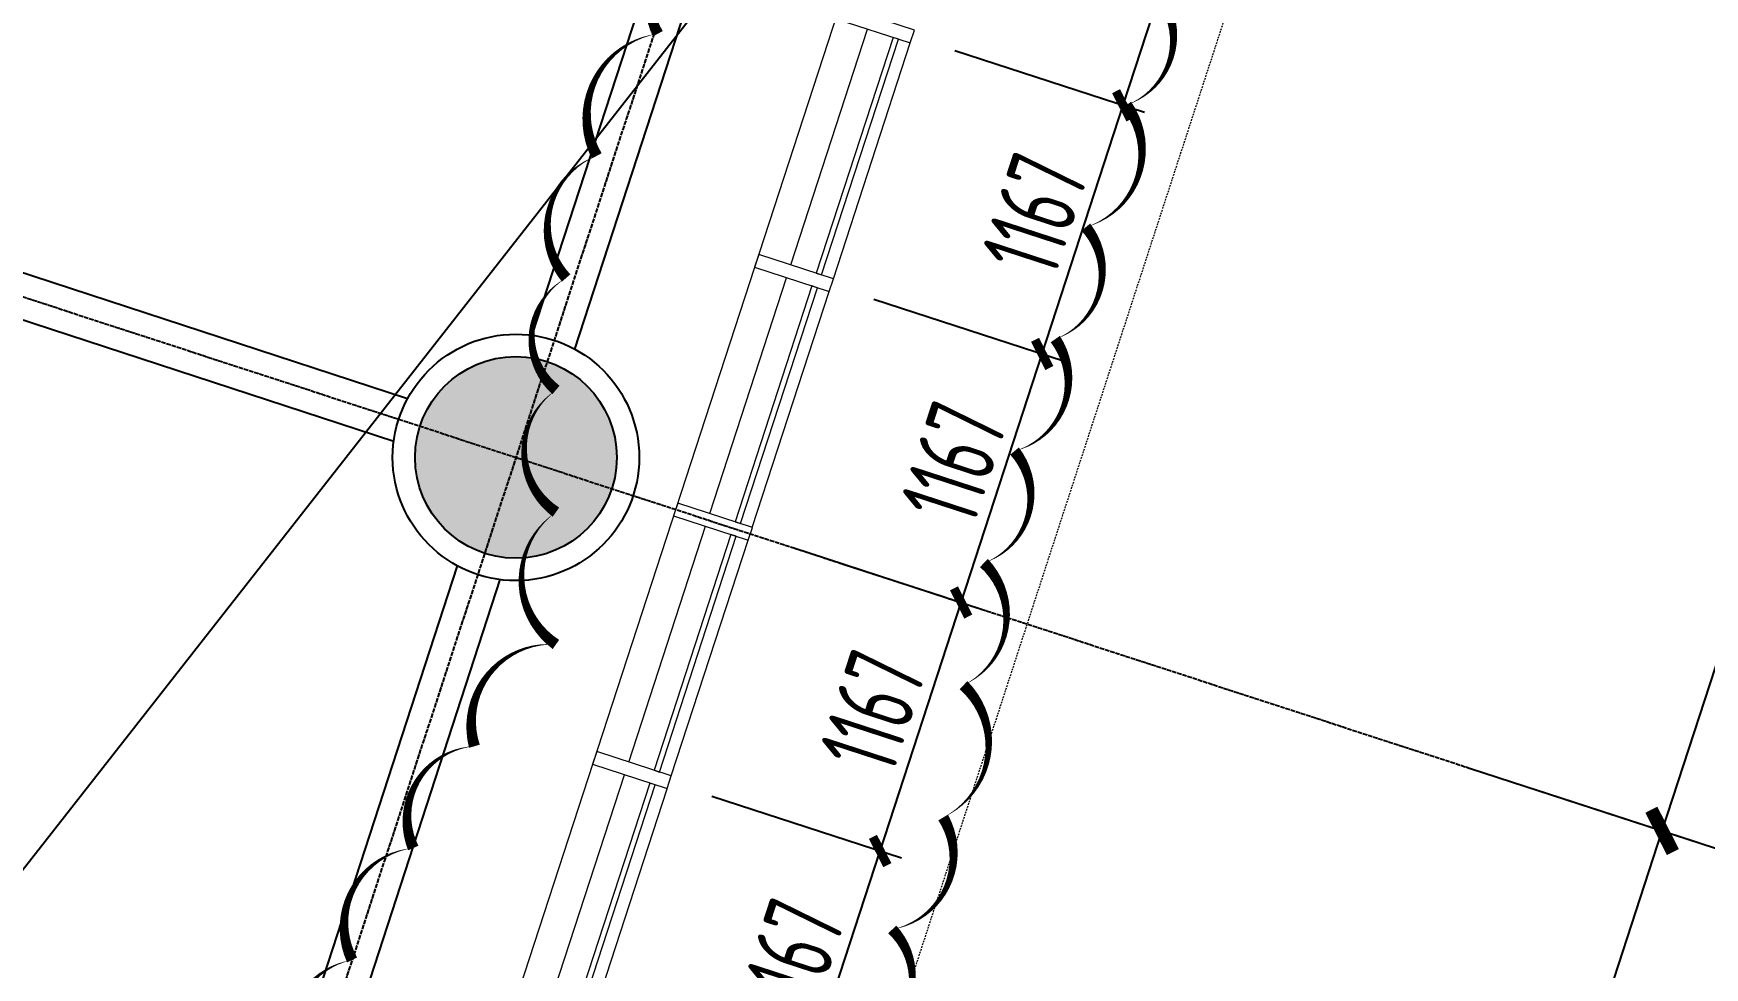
# Model space of a CAD drawing. Header units: millimetres. Extents: x 11515858 to 24947533, y -12764720 to -6305528.
# Drawn here: x 11866009 to 11873465, y -6355813 to -6351644 of the extents above; entities that cross this region are included whole.
import ezdxf

# ---------------------------------------------------------------- set-up
doc = ezdxf.new("R2010")
doc.units = ezdxf.units.MM
doc.header["$LTSCALE"] = 10
for name, pattern in [('A2-RG-AXIS$0$CENTER', [2, 1.25, -0.25, 0.25, -0.25]), ('A2-RG-AXIS$0$DOTE', [2.4200000000000004, 2, -0.2, 0.02, -0.2]), ('A2-RI-F3$0$HIDDEN', [0.375, 0.25, -0.125]), ('A2-RI-F3$0$Overhead 1_16_', [2.5796875, 1.5875, -0.9921875])]:
    doc.linetypes.add(name, pattern=pattern)
for name, color, linetype in [('A2-RB-F3$0$A-DIMS-100', 1, 'Continuous'), ('A2-RG-AXIS$0$A-AXIS', 1, 'Continuous'), ('A2-RG-AXIS$0$A-DIMS-100', 1, 'Continuous'), ('A2-RG-AXIS$0$A-GRID', 1, 'A2-RG-AXIS$0$CENTER'), ('A2-RI-F3$0$A-BEAM-PLAN-S', 2, 'Continuous'), ('A2-RI-F3$0$A-SYMB-VOID', 35, 'Continuous'), ('A2-RS-F3$0$A-HATH-GRAY', 8, 'Continuous'), ('A2-RS-F3$0$A-WALL-CONC', 6, 'Continuous')]:
    doc.layers.add(name, color=color, linetype=linetype)
for name, color, linetype, lineweight in [('A2-RI-F3$0$A-FLOR-OVHD', 8, 'A2-RI-F3$0$Overhead 1_16_', 5), ('A2-RI-F3$0$A-GLAZ', 140, 'Continuous', 5), ('A2-RI-F3$0$A-GLAZ-CWMG', 3, 'Continuous', 5)]:
    doc.layers.add(name, color=color, linetype=linetype, lineweight=lineweight)
doc.styles.add('A2-RB-F3$0$XD2008', font='hzs.shx', dxfattribs={"width": 0.7, "bigfont": 'hztxt.shx'})
doc.styles.add('A2-RG-AXIS$0$XD2008', font='hzs.shx', dxfattribs={"width": 0.7, "bigfont": 'hztxt.shx'})
doc.dimstyles.new('A2-RB-F3$0$XD100$0', dxfattribs={"dimscale": 100, "dimtxt": 3.5, "dimasz": 1, "dimexe": 1, "dimexo": 2, "dimgap": 0.5, "dimtad": 1, "dimdec": 0, "dimdsep": 46, "dimtxsty": 'A2-RB-F3$0$XD2008', "dimblk1": 'A2-RB-F3$0$_ArchTick', "dimblk2": 'A2-RB-F3$0$_ArchTick', "dimsah": 1, "dimcen": 2.5, "dimclrt": 4, "dimaunit": 1, "dimadec": 0, "dimazin": 0, "dimtfac": 1, "dimtdec": 0, "dimtix": 1, "dimtmove": 1, "dimatfit": 3, "dimfxl": 0, "dimtolj": 1, "dimtzin": 0, "dimarcsym": 0})
doc.dimstyles.new('A2-RG-AXIS$0$XD150', dxfattribs={"dimscale": 300, "dimtxt": 2.5, "dimasz": 1.5, "dimexe": 1, "dimexo": 2, "dimgap": 0.5, "dimtad": 1, "dimdec": 0, "dimdsep": 46, "dimtxsty": 'A2-RG-AXIS$0$XD2008', "dimcen": 2.5, "dimclrt": 4, "dimaunit": 1, "dimadec": 3, "dimazin": 0, "dimtfac": 1, "dimtdec": 0, "dimtmove": 2, "dimatfit": 3, "dimfxl": 0, "dimtolj": 1, "dimtzin": 0, "dimarcsym": 0})
doc.dimstyles.new('A2-RG-AXIS$0$XD150$0', dxfattribs={"dimscale": 150, "dimtxt": 2.5, "dimasz": 1, "dimexe": 1, "dimexo": 2, "dimgap": 0.5, "dimtad": 1, "dimdec": 0, "dimdsep": 46, "dimtxsty": 'A2-RG-AXIS$0$XD2008', "dimblk": 'A2-RG-AXIS$0$_ArchTick', "dimcen": 2.5, "dimclrt": 4, "dimaunit": 1, "dimadec": 0, "dimazin": 0, "dimtfac": 1, "dimtdec": 0, "dimtmove": 2, "dimatfit": 3, "dimfxl": 0, "dimtolj": 1, "dimtzin": 0, "dimarcsym": 0})

# ---------------------------------------------------------------- blocks, each defined once
blk = doc.blocks.new('A2-RG-AXIS$0$_ArchTick')
at = {"color": 0, "linetype": 'ByBlock', "const_width": 0.4}
blk.add_lwpolyline([(-0.5, -0.5), (0.5, 0.5)], dxfattribs=at)
blk = doc.blocks.new('*D557')
at = {"layer": 'A2-RG-AXIS$0$A-DIMS-100', "color": 0, "lineweight": -2, "transparency": 16777216}
for p, q in [((11872705.35174968, -6355017.225956218), (11873418.42961007, -6355249.647910954)), ((11871106.53729957, -6361858.572717436), (11873275.81403799, -6355203.163520008)), ((11870536.07501125, -6361672.635153647), (11871249.15287164, -6361905.057108382))]:
    blk.add_line(p, q, dxfattribs=at)
at = {"layer": 'Defpoints', "color": 0, "transparency": 16777216}
for p in [(11872420.12060552, -6354924.257174326), (11873275.81403799, -6355203.163520008), (11870250.8438671, -6361579.666371754)]:
    blk.add_point(p, dxfattribs=at)
at = {"layer": 'A2-RG-AXIS$0$A-DIMS-100', "color": 0, "lineweight": -2, "transparency": 16777216, "xscale": 150, "yscale": 150, "zscale": 150}
for p, rotation in [((11873275.81403799, -6355203.163520008), 71.94704055555546), ((11871106.53729957, -6361858.572717436), 251.9470405555555)]:
    blk.add_blockref('A2-RG-AXIS$0$_ArchTick', p, dxfattribs=dict(at, rotation=rotation))
at = {"layer": 'A2-RG-AXIS$0$A-DIMS-100', "color": 4, "transparency": 16777216, "insert": (11871941.59841765, -6358449.520434568), "char_height": 375, "attachment_point": 5, "rotation": 71.94704055555546, "style": 'A2-RG-AXIS$0$XD2008'}
blk.add_mtext('\\A1;7000', dxfattribs=at)
blk = doc.blocks.new('*D558')
at = {"layer": 'A2-RG-AXIS$0$A-DIMS-100', "color": 0, "lineweight": -2, "transparency": 16777216}
for p, q in [((11874589.38699963, -6348268.879640024), (11875587.6960257, -6348594.270384096)), ((11873275.80887374, -6355203.179355318), (11875445.08045365, -6348547.785993095)), ((11872705.34528909, -6355017.241368757), (11873418.42444579, -6355249.663746319))]:
    blk.add_line(p, q, dxfattribs=at)
at = {"layer": 'Defpoints', "color": 0, "transparency": 16777216}
for p in [(11874304.15585551, -6348175.910858022), (11875445.08045365, -6348547.785993095), (11872420.11414498, -6354924.272586754)]:
    blk.add_point(p, dxfattribs=at)
at = {"layer": 'A2-RG-AXIS$0$A-DIMS-100', "color": 0, "lineweight": -2, "transparency": 16777216, "xscale": 150, "yscale": 150, "zscale": 150}
for p, rotation in [((11875445.08045365, -6348547.785993095), 71.94704053343841), ((11873275.80887374, -6355203.179355318), 251.9470405334384)]:
    blk.add_blockref('A2-RG-AXIS$0$_ArchTick', p, dxfattribs=dict(at, rotation=rotation))
at = {"layer": 'A2-RG-AXIS$0$A-DIMS-100', "color": 4, "transparency": 16777216, "insert": (11874110.86741259, -6351794.134989956), "char_height": 375, "attachment_point": 5, "rotation": 71.94704053343841, "style": 'A2-RG-AXIS$0$XD2008'}
blk.add_mtext('\\A1;7000', dxfattribs=at)
blk = doc.blocks.new('*D570')
at = {"layer": 'A2-RG-AXIS$0$A-DIMS-100', "color": 0, "lineweight": -2, "ltscale": 3, "transparency": 16777216}
blk.add_arc((11859128.7327663, -6350592.05443198), 5746.740531579062, 341.9470404933478, 359.228553700333, dxfattribs=at)
at = {"layer": 'Defpoints', "color": 0, "ltscale": 3, "transparency": 16777216}
for p in [(11834459.42301469, -6342551.292638551), (11835566.99318758, -6350274.793449771), (11872705.48127219, -6350774.866594547), (11864743.72133208, -6351815.545397793), (11872420.11414498, -6354924.272586754)]:
    blk.add_point(p, dxfattribs=at)
at = {"layer": 'A2-RG-AXIS$0$A-DIMS-100', "color": 0, "lineweight": -2, "ltscale": 3, "transparency": 16777216, "xscale": 150, "yscale": 150, "zscale": 150}
for p, rotation in [((11864874.95240171, -6350669.427805854), 89.22855370033292), ((11864592.5640209, -6352372.945994822), 251.9470404933478)]:
    blk.add_blockref('A2-RG-AXIS$0$_ArchTick', p, dxfattribs=dict(at, rotation=rotation))
at = {"layer": 'A2-RG-AXIS$0$A-DIMS-100', "color": 4, "ltscale": 3, "transparency": 16777216, "insert": (11865468.54927567, -6351642.991563324), "char_height": 375, "attachment_point": 5, "rotation": 80.58779709683913, "style": 'A2-RG-AXIS$0$XD2008'}
blk.add_mtext('\\A1;17°16\'53"', dxfattribs=at)
blk = doc.blocks.new('A2-RB-F3$0$_ArchTick')
at = {"color": 0, "linetype": 'ByBlock', "const_width": 0.4}
blk.add_lwpolyline([(-0.5, -0.5), (0.5, 0.5)], dxfattribs=at)
blk = doc.blocks.new('*D837')
at = {"layer": 'A2-RB-F3$0$A-DIMS-100', "color": 0, "lineweight": -2, "transparency": 16777216}
for p, q in [((11869035.72001598, -6355047.991493219), (11869881.66159771, -6355323.724092284)), ((11869425.03290942, -6356401.967020893), (11869786.58470829, -6355292.734011648)), ((11868674.16821712, -6356157.224502464), (11869520.10979885, -6356432.957101529))]:
    blk.add_line(p, q, dxfattribs=at)
at = {"layer": 'Defpoints', "color": 0, "transparency": 16777216}
for p in [(11868845.56623713, -6354986.011331946), (11869786.58470829, -6355292.734011648), (11868484.01443827, -6356095.244341191)]:
    blk.add_point(p, dxfattribs=at)
at = {"layer": 'A2-RB-F3$0$A-DIMS-100', "color": 0, "lineweight": -2, "transparency": 16777216, "xscale": 100, "yscale": 100, "zscale": 100}
for p, rotation in [((11869786.58470829, -6355292.734011648), 71.94674727467715), ((11869425.03290942, -6356401.967020893), 251.9467472746771)]:
    blk.add_blockref('A2-RB-F3$0$_ArchTick', p, dxfattribs=dict(at, rotation=rotation))
at = {"layer": 'A2-RB-F3$0$A-DIMS-100', "color": 4, "transparency": 16777216, "insert": (11869391.88580766, -6355777.622834837), "char_height": 350, "attachment_point": 5, "rotation": 71.94674727467715, "style": 'A2-RB-F3$0$XD2008'}
blk.add_mtext('\\A1;1167', dxfattribs=at)
blk = doc.blocks.new('*D838')
at = {"layer": 'A2-RB-F3$0$A-DIMS-100', "color": 0, "lineweight": -2, "transparency": 16777216}
for p, q in [((11869397.27181485, -6353938.758483971), (11870243.21339695, -6354214.491083158)), ((11869786.4822665, -6355293.048302077), (11870148.13650753, -6354183.501002522)), ((11869035.61757382, -6355048.305783525), (11869881.55915592, -6355324.038382714))]:
    blk.add_line(p, q, dxfattribs=at)
at = {"layer": 'Defpoints', "color": 0, "transparency": 16777216}
for p in [(11869207.118036, -6353876.778322697), (11870148.13650753, -6354183.501002522), (11868845.46379497, -6354986.325622252)]:
    blk.add_point(p, dxfattribs=at)
at = {"layer": 'A2-RB-F3$0$A-DIMS-100', "color": 0, "lineweight": -2, "transparency": 16777216, "xscale": 100, "yscale": 100, "zscale": 100}
for p, rotation in [((11870148.13650753, -6354183.501002522), 71.94674727454598), ((11869786.4822665, -6355293.048302077), 251.946747274546)]:
    blk.add_blockref('A2-RB-F3$0$_ArchTick', p, dxfattribs=dict(at, rotation=rotation))
at = {"layer": 'A2-RB-F3$0$A-DIMS-100', "color": 4, "transparency": 16777216, "insert": (11869753.38638581, -6354668.546970869), "char_height": 350, "attachment_point": 5, "rotation": 71.94674727454598, "style": 'A2-RB-F3$0$XD2008'}
blk.add_mtext('\\A1;1167', dxfattribs=at)
blk = doc.blocks.new('*D839')
at = {"layer": 'A2-RB-F3$0$A-DIMS-100', "color": 0, "lineweight": -2, "transparency": 16777216}
for p, q in [((11869758.82361371, -6352829.525474725), (11870604.76519545, -6353105.258073793)), ((11870148.13650716, -6354183.501002402), (11870509.68830603, -6353074.267993156)), ((11869397.27181485, -6353938.758483971), (11870243.21339659, -6354214.491083039))]:
    blk.add_line(p, q, dxfattribs=at)
at = {"layer": 'Defpoints', "color": 0, "transparency": 16777216}
for p in [(11869568.66983487, -6352767.545313452), (11870509.68830603, -6353074.267993156), (11869207.118036, -6353876.778322699)]:
    blk.add_point(p, dxfattribs=at)
at = {"layer": 'A2-RB-F3$0$A-DIMS-100', "color": 0, "lineweight": -2, "transparency": 16777216, "xscale": 100, "yscale": 100, "zscale": 100}
for p, rotation in [((11870509.68830603, -6353074.267993156), 71.94674727467715), ((11870148.13650716, -6354183.501002402), 251.9467472746771)]:
    blk.add_blockref('A2-RB-F3$0$_ArchTick', p, dxfattribs=dict(at, rotation=rotation))
at = {"layer": 'A2-RB-F3$0$A-DIMS-100', "color": 4, "transparency": 16777216, "insert": (11870114.9894054, -6353559.156816347), "char_height": 350, "attachment_point": 5, "rotation": 71.94674727467715, "style": 'A2-RB-F3$0$XD2008'}
blk.add_mtext('\\A1;1167', dxfattribs=at)
blk = doc.blocks.new('*D840')
at = {"layer": 'A2-RB-F3$0$A-DIMS-100', "color": 0, "lineweight": -2, "transparency": 16777216}
for p, q in [((11870120.47785474, -6351719.97817517), (11870966.41943679, -6351995.710774341)), ((11870509.68830634, -6353074.267993259), (11870871.34254736, -6351964.720693704)), ((11869758.82361371, -6352829.525474725), (11870604.76519576, -6353105.258073896))]:
    blk.add_line(p, q, dxfattribs=at)
at = {"layer": 'Defpoints', "color": 0, "transparency": 16777216}
for p in [(11869930.32407589, -6351657.998013897), (11870871.34254736, -6351964.720693704), (11869568.66983486, -6352767.545313452)]:
    blk.add_point(p, dxfattribs=at)
at = {"layer": 'A2-RB-F3$0$A-DIMS-100', "color": 0, "lineweight": -2, "transparency": 16777216, "xscale": 100, "yscale": 100, "zscale": 100}
for p, rotation in [((11870871.34254736, -6351964.720693704), 71.94674727454598), ((11870509.68830634, -6353074.267993259), 251.946747274546)]:
    blk.add_blockref('A2-RB-F3$0$_ArchTick', p, dxfattribs=dict(at, rotation=rotation))
at = {"layer": 'A2-RB-F3$0$A-DIMS-100', "color": 4, "transparency": 16777216, "insert": (11870476.59242565, -6352449.766662052), "char_height": 350, "attachment_point": 5, "rotation": 71.94674727454598, "style": 'A2-RB-F3$0$XD2008'}
blk.add_mtext('\\A1;1167', dxfattribs=at)
blk = doc.blocks.new('*D841')
at = {"layer": 'A2-RB-F3$0$A-DIMS-100', "color": 0, "lineweight": -2, "transparency": 16777216}
for p, q in [((11870482.0296536, -6350610.745165925), (11871327.97123534, -6350886.477764993)), ((11870871.34254705, -6351964.720693601), (11871232.89434592, -6350855.487684356)), ((11870120.47785474, -6351719.978175171), (11870966.41943648, -6351995.710774238))]:
    blk.add_line(p, q, dxfattribs=at)
at = {"layer": 'Defpoints', "color": 0, "transparency": 16777216}
for p in [(11870291.87587476, -6350548.765004653), (11871232.89434592, -6350855.487684356), (11869930.32407589, -6351657.998013899)]:
    blk.add_point(p, dxfattribs=at)
at = {"layer": 'A2-RB-F3$0$A-DIMS-100', "color": 0, "lineweight": -2, "transparency": 16777216, "xscale": 100, "yscale": 100, "zscale": 100}
for p, rotation in [((11871232.89434592, -6350855.487684356), 71.94674727467715), ((11870871.34254705, -6351964.720693601), 251.9467472746771)]:
    blk.add_blockref('A2-RB-F3$0$_ArchTick', p, dxfattribs=dict(at, rotation=rotation))
at = {"layer": 'A2-RB-F3$0$A-DIMS-100', "color": 4, "transparency": 16777216, "insert": (11870838.19544529, -6351340.376507547), "char_height": 350, "attachment_point": 5, "rotation": 71.94674727467715, "style": 'A2-RB-F3$0$XD2008'}
blk.add_mtext('\\A1;1167', dxfattribs=at)
blk = doc.blocks.new('A2-RI-F3$0$System Panel - Glazed-4853449-Documents - Level 3')
at = {"layer": 'A2-RI-F3$0$A-GLAZ', "lineweight": 13}
for p, q in [((553.3347178214281, 44.44999999999423), (-553.3347178214367, 44.44999999999423)), ((-553.3347178214367, 44.44999999999423), (-553.3347178214367, 19.05)), ((-553.3347178214367, 19.05), (553.3347178214281, 19.05)), ((553.3347178214281, 19.05), (553.3347178214281, 44.44999999999423))]:
    blk.add_line(p, q, dxfattribs=at)
blk = doc.blocks.new('A2-RI-F3$0$Rectangular Mullion - 60mm x 200mm-3630197-Documents - Level 3')
at = {"layer": 'A2-RI-F3$0$A-GLAZ-CWMG'}
for p, q in [((97687.30743042471, -40193.39203135181), (97687.30743042471, -39086.72259570899)), ((97887.3074304247, -40193.39203135181), (97887.3074304247, -39086.72259570899))]:
    blk.add_line(p, q, dxfattribs=at)
blk = doc.blocks.new('A2-RI-F3$0$System Panel - Glazed-4853452-Documents - Level 3')
at = {"layer": 'A2-RI-F3$0$A-GLAZ', "lineweight": 13}
for p, q in [((553.3347178214367, 44.44999999999423), (-553.3347178214367, 44.44999999999423)), ((-553.3347178214367, 44.44999999999423), (-553.3347178214367, 19.05)), ((-553.3347178214367, 19.05), (553.3347178214367, 19.05)), ((553.3347178214367, 19.05), (553.3347178214367, 44.44999999999423))]:
    blk.add_line(p, q, dxfattribs=at)
blk = doc.blocks.new('A2-RI-F3$0$System Panel - Glazed-4853645-Documents - Level 3')
at = {"layer": 'A2-RI-F3$0$A-GLAZ', "lineweight": 13}
for p, q in [((553.4999999999998, 44.45000000001155), (-553.4999999999955, 44.45000000001155)), ((-553.4999999999955, 44.45000000001155), (-553.4999999999955, 19.05)), ((-553.4999999999955, 19.05), (553.4999999999998, 19.05)), ((553.4999999999998, 19.05), (553.4999999999998, 44.45000000001155))]:
    blk.add_line(p, q, dxfattribs=at)
blk = doc.blocks.new('A2-RI-F3$0$Rectangular Mullion - 60mm x 200mm-3669289-Documents - Level 3')
at = {"layer": 'A2-RI-F3$0$A-GLAZ-CWMG'}
for p, q in [((97687.3074304247, -46027.06977392331), (97687.3074304247, -44920.06977392335)), ((97887.30743042468, -46027.06977392331), (97887.30743042468, -44920.06977392335))]:
    blk.add_line(p, q, dxfattribs=at)
blk = doc.blocks.new('A2-RI-F3$0$Rectangular Mullion - 60mm x 200mm-4644613-Documents - Level 3')
at = {"layer": 'A2-RI-F3$0$A-GLAZ-CWMG', "lineweight": 20}
for p, q in [((-30, 250), (29.99999999860302, 249.9999999981374)), ((-30, -100.0000000018626), (-30, 250)), ((29.99999999860302, 249.9999999981374), (30, -100.0000000018626)), ((30, -100.0000000018626), (-30, -100.0000000018626))]:
    blk.add_line(p, q, dxfattribs=at)
blk = doc.blocks.new('A2-RI-F3$0$System Panel - Glazed-5325694-Documents - Level 3')
at = {"layer": 'A2-RI-F3$0$A-GLAZ', "lineweight": 13}
for p, q in [((553.5000000000041, 44.44999999999423), (-553.4999999999955, 44.44999999999423)), ((-553.4999999999955, 44.44999999999423), (-553.4999999999955, 19.04999999998267)), ((-553.4999999999955, 19.04999999998267), (553.5000000000041, 19.04999999998267)), ((553.5000000000041, 19.04999999998267), (553.5000000000041, 44.44999999999423))]:
    blk.add_line(p, q, dxfattribs=at)
blk = doc.blocks.new('A2-RS-F3')
at = {"layer": 'A2-RS-F3$0$A-HATH-GRAY'}
h = blk.add_hatch(color=256, dxfattribs=at)
edge = h.paths.add_edge_path()
edge.add_arc((11868161.44548488, -6353536.194014723), 450, 0, 360)
at = {"layer": 'A2-RS-F3$0$A-WALL-CONC'}
blk.add_circle((11868161.44548488, -6353536.194014723), 450, dxfattribs=at)
blk = doc.blocks.new('A2-RG-AXIS')
at = {"layer": 'A2-RG-AXIS$0$A-AXIS'}
blk.add_line((11872420.1144929, -6354924.272700157), (11874701.96457059, -6355668.02334682), dxfattribs=at)
at = {"layer": 'A2-RG-AXIS$0$A-GRID', "linetype": 'A2-RG-AXIS$0$DOTE'}
for p, q in [((11878378.07715797, -6322191.250791802), (11865217.4337792, -6362568.513488524)), ((11834459.4230147, -6342551.292638551), (11872420.11414498, -6354924.272586755))]:
    blk.add_line(p, q, dxfattribs=at)
at = {"layer": 'A2-RG-AXIS$0$A-DIMS-100', "ltscale": 3}
dim = blk.add_angular_dim_2l(base=(11864743.72133208, -6351815.545397793), line1=((11834459.4230147, -6342551.292638551), (11872420.11414498, -6354924.272586755)), line2=((11835566.99318758, -6350274.793449773), (11872705.48127219, -6350774.866594549)), dimstyle='A2-RG-AXIS$0$XD150', override={"dimscale": 150, "dimasz": 1, "dimblk": 'A2-RG-AXIS$0$_ArchTick', "dimadec": 4}, dxfattribs=at)
dim.commit()
dim.dimension.update_dxf_attribs({"geometry": '*D570', "text_midpoint": (11865468.54927567, -6351642.991563325)})
at = {"layer": 'A2-RG-AXIS$0$A-DIMS-100'}
dim = blk.add_linear_dim(base=(11875445.08045365, -6348547.785993095), p1=(11872420.11414498, -6354924.272586755), p2=(11874304.15585552, -6348175.910858022), angle=251.9470405334384, dimstyle='A2-RG-AXIS$0$XD150$0', dxfattribs=at)
dim.commit()
dim.dimension.update_dxf_attribs({"geometry": '*D558', "text_midpoint": (11874110.86741259, -6351794.134989956)})
dim = blk.add_aligned_dim(p1=(11870250.8438671, -6361579.666371753), p2=(11872420.12060552, -6354924.257174326), distance=-900.0000000179184, dimstyle='A2-RG-AXIS$0$XD150$0', dxfattribs=at)
dim.commit()
dim.dimension.update_dxf_attribs({"geometry": '*D557', "text_midpoint": (11871941.59841765, -6358449.520434568)})
blk = doc.blocks.new('A2-RB-F3')
at = {"layer": 'A2-RB-F3$0$A-DIMS-100'}
for p1, p2, distance, picture, middle in [((11869930.32407589, -6351657.998013899), (11870291.87587476, -6350548.765004653), -989.7446970358052, '*D841', (11870838.19544529, -6351340.376507547)), ((11869568.66983487, -6352767.545313453), (11869930.32407589, -6351657.998013899), -989.7446973612414, '*D840', (11870476.59242565, -6352449.766662052)), ((11869207.118036, -6353876.778322699), (11869568.66983487, -6352767.545313453), -989.7446970337458, '*D839', (11870114.9894054, -6353559.156816347)), ((11868845.46379498, -6354986.325622253), (11869207.118036, -6353876.778322699), -989.7446974236839, '*D838', (11869753.38638581, -6354668.546970869)), ((11868484.01443827, -6356095.244341191), (11868845.56623713, -6354986.011331946), -989.7446970355168, '*D837', (11869391.88580766, -6355777.622834837))]:
    dim = blk.add_aligned_dim(p1=p1, p2=p2, distance=distance, dimstyle='A2-RB-F3$0$XD100$0', dxfattribs=at)
    dim.commit()
    dim.dimension.update_dxf_attribs({"geometry": picture, "text_midpoint": middle})
blk = doc.blocks.new('A2-RI-F3')
blk.add_circle((11868161.44551746, -6353536.194025342), 550)
at = {"layer": 'A2-RI-F3$0$A-BEAM-PLAN-S'}
for p, q in [((11868424.12284099, -6353052.975002844), (11869437.54136606, -6349943.774255025)), ((11868233.96854228, -6352990.996436508), (11869163.62491588, -6350138.780673239)), ((11862964.73178046, -6351730.957769459), (11867678.27914209, -6353273.419875704)), ((11862902.5295558, -6351921.039023791), (11867616.26245953, -6353463.561846865)), ((11867899.14424732, -6354019.617280557), (11866069.79683853, -6359647.092660336)), ((11868089.34671157, -6354081.447876488), (11866259.3719478, -6359710.853138307))]:
    blk.add_line(p, q, dxfattribs=at)
at = {"layer": 'A2-RI-F3$0$A-FLOR-OVHD', "ltscale": 0.5}
blk.add_line((11867158.26086151, -6364358.094705979), (11872377.504388, -6348345.5697482), dxfattribs=at)
at = {"layer": 'A2-RI-F3$0$A-GLAZ-CWMG'}
blk.add_line((11870116.88406217, -6349956.242416543), (11866100.65083222, -6362277.95810286), dxfattribs=at)
at = {"layer": 'A2-RI-F3$0$A-SYMB-VOID'}
blk.add_lwpolyline([(11855518.16245981, -6358986.388827744), (11862143.0707518, -6360246.629946284), (11870322.32250216, -6349809.987623115)], dxfattribs=at)
at = {"layer": 'Defpoints'}
for points in [[(11869022.01161495, -6351190.952076533, 0, 50, 0.52056705), (11868794.65334881, -6351645.250432268, 0, 50, 0.52056705), (11868794.65334881, -6351645.250432268, 0, 50, 0.52056705), (11868521.83596989, -6352190.395457841, 0, 50, 0.52056705), (11868521.83596989, -6352190.395457841, 0, 50, 0.52056705), (11868385.42728043, -6352735.556735053, 0, 50, 0.52056705), (11868385.42728043, -6352735.556735053, 0, 50, 0.52056705), (11868339.93681654, -6353235.294677348, 0, 50, 0.52056705), (11868339.93681654, -6353235.294677348, 0, 50, 0.52056705), (11868339.93681654, -6353780.455954559, 0, 50, 0.52056705), (11868339.93681654, -6353780.455954559, 0, 50, 0.52056705), (11868339.93681654, -6354371.04056669, 0, 50, 0.52056705), (11868339.93681654, -6354371.04056669, 0, 50, 0.52056705), (11867976.16986094, -6354825.338922426, 0, 50, 0.52056705), (11867976.16986094, -6354825.338922426, 0, 50, 0.52056705), (11867703.35248202, -6355279.637278163, 0, 50, 0.52056705), (11867703.35248202, -6355279.637278163, 0, 50, 0.52056705), (11867430.5351031, -6355779.375220455, 0, 50, 0.52056705), (11867430.5351031, -6355779.375220455, 0, 50, 0.52056705), (11867203.17683696, -6356279.09691111, 0, 50, 0.52056705)], [(11869749.54552614, -6356142.810654718, 0, 50, 0.52056705), (11869840.49510282, -6355643.072712422, 0, 50, 0.52056705), (11869840.49510282, -6355643.072712422, 0, 50, 0.52056705), (11870067.82201784, -6355143.35102177, 0, 50, 0.52056705), (11870067.82201784, -6355143.35102177, 0, 50, 0.52056705), (11870158.77159452, -6354552.766409638, 0, 50, 0.52056705), (11870158.77159452, -6354552.766409638, 0, 50, 0.52056705), (11870249.7211712, -6354007.605132427, 0, 50, 0.52056705), (11870249.7211712, -6354007.605132427, 0, 50, 0.52056705), (11870386.12986066, -6353507.867190134, 0, 50, 0.52056705), (11870386.12986066, -6353507.867190134, 0, 50, 0.52056705), (11870568.02901401, -6353008.14549948, 0, 50, 0.52056705), (11870568.02901401, -6353008.14549948, 0, 50, 0.52056705), (11870704.43770347, -6352508.407557187, 0, 50, 0.52056705), (11870704.43770347, -6352508.407557188, 0, 50, 0.52056705), (11870886.30550572, -6351963.246279973, 0, 50, 0.52056705), (11870886.30550572, -6351963.246279973, 0, 50, 0.52056705), (11871022.71419518, -6351463.524589319, 0, 50, 0.52056705)]]:
    blk.add_lwpolyline(points, format="xyseb", dxfattribs=at)
at = {"linetype": 'A2-RI-F3$0$HIDDEN', "ltscale": 3}
blk.add_blockref('A2-RG-AXIS', (0, 0), dxfattribs=at)
at = {"layer": 'A2-RI-F3$0$A-GLAZ', "rotation": 251.9467472745554}
for name, p in [('A2-RI-F3$0$System Panel - Glazed-5325694-Documents - Level 3', (11869654.42006596, -6352181.781583041)), ('A2-RI-F3$0$System Panel - Glazed-4853645-Documents - Level 3', (11869292.76582493, -6353291.328882595)), ('A2-RI-F3$0$System Panel - Glazed-4853452-Documents - Level 3', (11868931.16280499, -6354400.719036995)), ('A2-RI-F3$0$System Panel - Glazed-4853449-Documents - Level 3', (11868569.61100612, -6355509.95204624))]:
    blk.add_blockref(name, p, dxfattribs=at)
at = {"layer": 'A2-RI-F3$0$A-GLAZ-CWMG', "extrusion": (0, 0, -1), "rotation": 288.0532527254445}
for p in [(-11869835.24718647, -6351627.007933264), (-11869473.59294545, -6352736.555232817), (-11869111.98055208, -6353846.012686188), (-11868750.48934771, -6354955.021251311)]:
    blk.add_blockref('A2-RI-F3$0$Rectangular Mullion - 60mm x 200mm-4644613-Documents - Level 3', p, dxfattribs=at)
at = {"layer": 'A2-RI-F3$0$A-GLAZ-CWMG', "rotation": 341.9467472745557}
for name, p in [('A2-RI-F3$0$Rectangular Mullion - 60mm x 200mm-3669289-Documents - Level 3', (11790773.58585285, -6278642.560508026)), ('A2-RI-F3$0$Rectangular Mullion - 60mm x 200mm-3669289-Documents - Level 3', (11790411.93161182, -6279752.10780758)), ('A2-RI-F3$0$Rectangular Mullion - 60mm x 200mm-3630197-Documents - Level 3', (11788242.51837646, -6286407.820153361)), ('A2-RI-F3$0$Rectangular Mullion - 60mm x 200mm-3630197-Documents - Level 3', (11787880.9665776, -6287517.053162606))]:
    blk.add_blockref(name, p, dxfattribs=at)

msp = doc.modelspace()

# ---------------------------------------------------------------- block references
for name in ['A2-RB-F3', 'A2-RI-F3', 'A2-RG-AXIS', 'A2-RS-F3']:
    msp.add_blockref(name, (0, 0))

doc.saveas('drawing.dxf')
